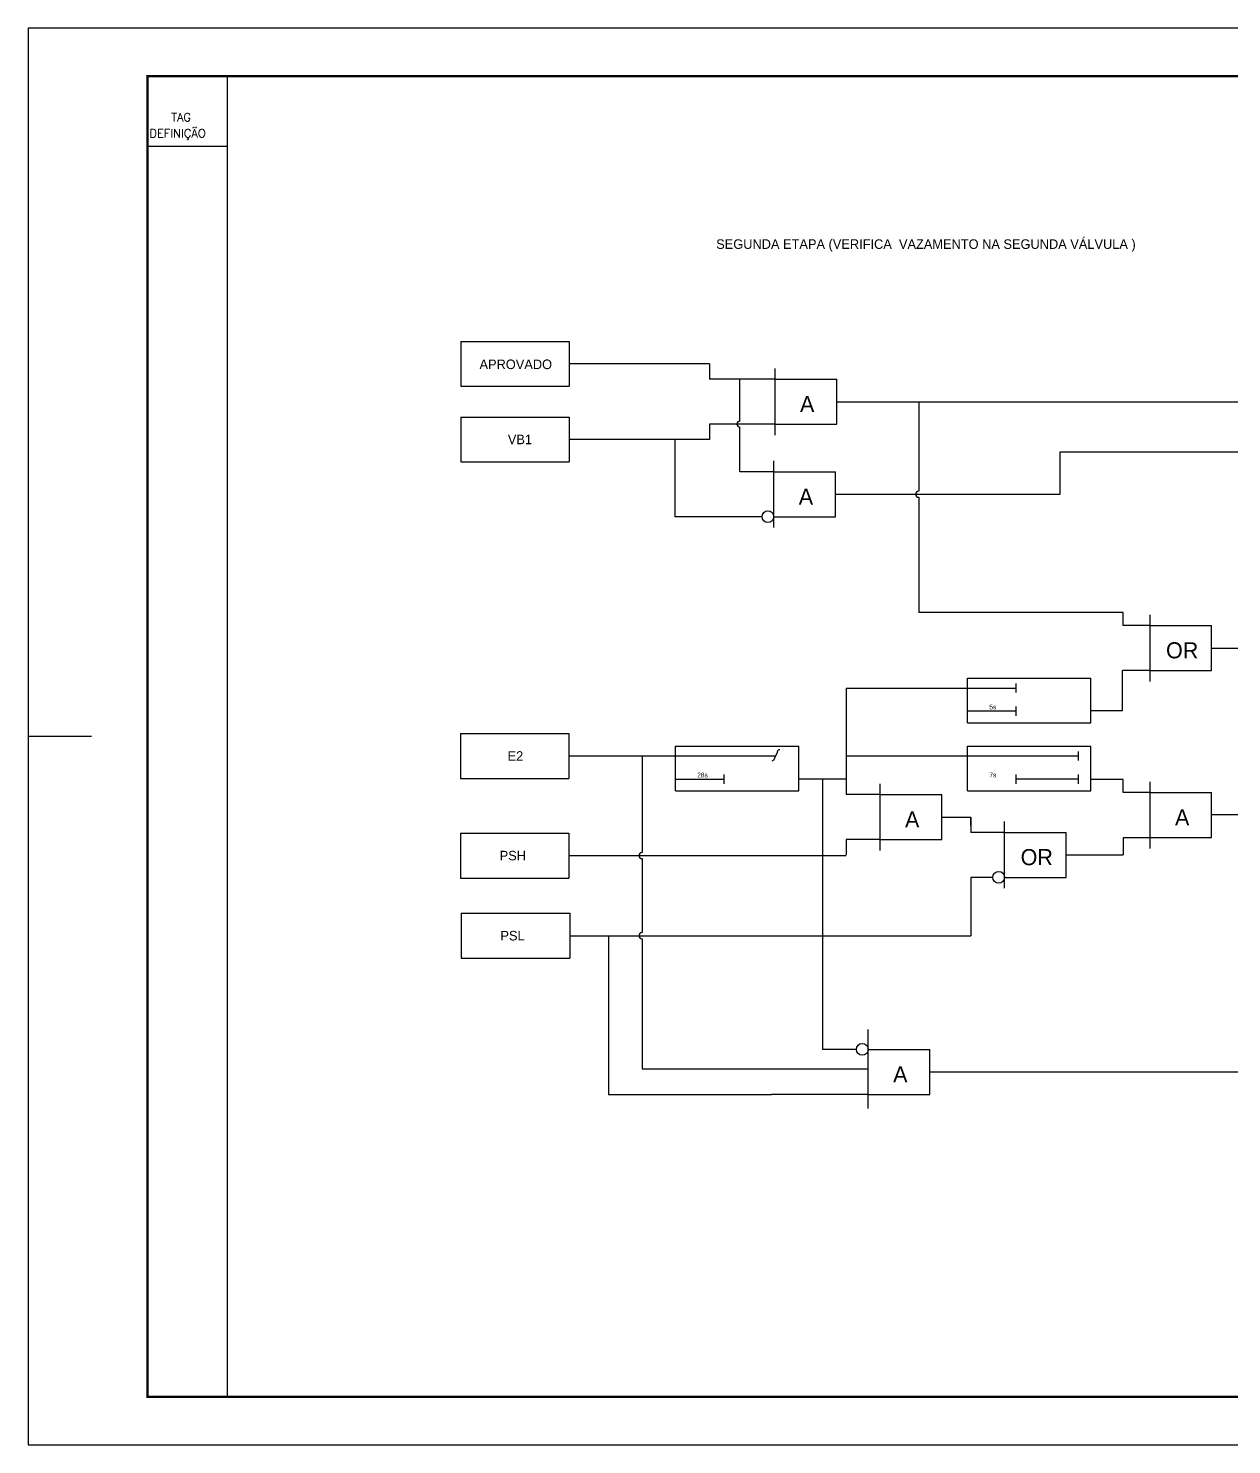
# Model space of a CAD drawing. Header units: feet. Extents: x -46890 to -45898, y -3252 to -1955.
# Drawn here: x -46316.3 to -46064.8, y -2251 to -1955.1 of the extents above; entities that cross this region are included whole.
import ezdxf

# ---------------------------------------------------------------- set-up
doc = ezdxf.new("R2010")
doc.units = ezdxf.units.FT
doc.header["$MEASUREMENT"] = 0
doc.linetypes.add('HIDDEN2', pattern=[0.1875, 0.125, -0.0625])
for name, color, linetype in [('62_FORMATO', 2, 'Continuous'), ('CAMPO', 7, 'Continuous'), ('Formulario', 7, 'Continuous')]:
    doc.layers.add(name, color=color, linetype=linetype)
doc.styles.add('ROMANS', font='romans.shx', dxfattribs={"height": 3})
doc.linetypes.add('FENCELINE1', pattern='A,0.25,-0.1,[133,ltypeshp.shx,S=0.1,R=0,X=-0.1,Y=0],-0.1,1', length=1.45)

msp = doc.modelspace()

# ---------------------------------------------------------------- linework, layer by layer
at = {"color": 7, "linetype": 'Continuous'}
for p, q in [((-46274.76, -1965.06), (-46274.76, -2241.08)), ((-46291.39, -1979.71), (-46274.76, -1979.71))]:
    msp.add_line(p, q, dxfattribs=at)
at = {"color": 7, "linetype": 'ByBlock'}
for p, q in [((-46225.94, -2020.51), (-46203.24, -2020.51)), ((-46160.23, -2040.08), (-46160.23, -2026.15)), ((-46225.94, -2029.88), (-46203.24, -2029.88)), ((-46160.23, -2028.43), (-46147.35, -2028.43)), ((-46147.35, -2037.8), (-46147.35, -2028.43)), ((-46225.94, -2036.31), (-46203.24, -2036.31)), ((-46160.23, -2037.8), (-46147.35, -2037.8)), ((-46225.94, -2045.68), (-46203.24, -2045.68)), ((-46160.5, -2059.42), (-46160.5, -2045.49)), ((-46160.5, -2047.76), (-46147.62, -2047.76)), ((-46147.62, -2057.14), (-46147.62, -2047.76)), ((-46160.5, -2057.14), (-46147.62, -2057.14)), ((-46081.86, -2091.56), (-46081.86, -2077.63)), ((-46081.86, -2079.91), (-46068.98, -2079.91)), ((-46068.98, -2089.28), (-46068.98, -2079.91)), ((-46081.86, -2089.28), (-46068.98, -2089.28)), ((-46119.98, -2090.86), (-46094.21, -2090.86)), ((-46119.98, -2100.24), (-46119.98, -2090.86)), ((-46094.21, -2100.24), (-46094.21, -2090.86)), ((-46119.98, -2100.24), (-46094.21, -2100.24)), ((-46226, -2102.45), (-46203.3, -2102.45)), ((-46181.04, -2105.06), (-46155.27, -2105.06)), ((-46181.04, -2114.44), (-46181.04, -2105.06)), ((-46155.27, -2114.44), (-46155.27, -2105.06)), ((-46119.98, -2105.06), (-46094.21, -2105.06)), ((-46119.98, -2114.44), (-46119.98, -2105.06)), ((-46094.21, -2114.44), (-46094.21, -2105.06)), ((-46226, -2111.83), (-46203.3, -2111.83)), ((-46138.28, -2126.87), (-46138.28, -2112.93)), ((-46081.86, -2126.44), (-46081.86, -2112.51)), ((-46181.04, -2114.44), (-46155.27, -2114.44)), ((-46138.28, -2115.21), (-46125.4, -2115.21)), ((-46125.4, -2124.59), (-46125.4, -2115.21)), ((-46119.98, -2114.44), (-46094.21, -2114.44)), ((-46081.86, -2114.79), (-46068.98, -2114.79)), ((-46068.98, -2124.16), (-46068.98, -2114.79)), ((-46112.25, -2134.78), (-46112.25, -2120.85)), ((-46226, -2123.27), (-46203.3, -2123.27)), ((-46138.28, -2124.59), (-46125.4, -2124.59)), ((-46112.25, -2123.13), (-46099.37, -2123.13)), ((-46099.37, -2132.5), (-46099.37, -2123.13)), ((-46081.86, -2124.16), (-46068.98, -2124.16)), ((-46226, -2132.64), (-46203.3, -2132.64)), ((-46112.25, -2132.5), (-46099.37, -2132.5)), ((-46225.83, -2140.01), (-46203.13, -2140.01)), ((-46225.83, -2149.38), (-46203.13, -2149.38)), ((-46140.77, -2180.78), (-46140.77, -2164.3)), ((-46140.77, -2168.49), (-46127.88, -2168.49)), ((-46127.88, -2177.86), (-46127.88, -2168.49)), ((-46140.77, -2177.86), (-46127.88, -2177.86))]:
    msp.add_line(p, q, dxfattribs=at)
at = {"layer": '62_FORMATO', "color": 7, "linetype": 'Continuous'}
msp.add_lwpolyline([(-46316.31, -2251.05), (-45897.78, -2251.05), (-45897.78, -1955.09), (-46316.31, -1955.09), (-46316.31, -2251.05)], dxfattribs=at)
at = {"layer": '62_FORMATO', "color": 7, "const_width": 0.498}
msp.add_lwpolyline([(-45907.75, -1965.06), (-46291.39, -1965.06), (-46291.39, -2241.08), (-45907.75, -2241.08)], close=True, dxfattribs=at)
at = {"layer": 'CAMPO', "color": 7, "linetype": 'ByBlock', "ltscale": 2}
for p, q in [((-46225.94, -2020.51), (-46225.94, -2029.88)), ((-46203.24, -2020.51), (-46203.24, -2029.88)), ((-46173.93, -2025.2), (-46203.24, -2025.2)), ((-46173.93, -2025.2), (-46173.93, -2028.43)), ((-46160.23, -2028.43), (-46173.93, -2028.43)), ((-46167.56, -2037.16), (-46167.56, -2028.43)), ((-46147.35, -2033.11), (-46048.59, -2033.11)), ((-46130.2, -2033.11), (-46130.2, -2051.82)), ((-46225.94, -2036.31), (-46225.94, -2045.68)), ((-46203.24, -2036.31), (-46203.24, -2045.68)), ((-46160.23, -2037.8), (-46173.93, -2037.8)), ((-46173.93, -2037.8), (-46173.93, -2041.03)), ((-46167.56, -2047.76), (-46167.56, -2038.43)), ((-46173.93, -2041.03), (-46203.24, -2040.99)), ((-46100.65, -2052.45), (-46100.65, -2043.6)), ((-46100.65, -2043.6), (-46047.97, -2043.6)), ((-46160.5, -2047.76), (-46167.56, -2047.76)), ((-46147.62, -2052.45), (-46100.65, -2052.45)), ((-46130.2, -2053.08), (-46130.2, -2077.16)), ((-46167.56, -2057.14), (-46171.37, -2057.14)), ((-46162.96, -2057.14), (-46167.56, -2057.14)), ((-46087.49, -2077.16), (-46130.2, -2077.16)), ((-46087.49, -2079.91), (-46087.49, -2077.16)), ((-46081.86, -2079.91), (-46087.49, -2079.91)), ((-46068.98, -2084.6), (-46029.86, -2084.6)), ((-46081.86, -2089.28), (-46087.59, -2089.28)), ((-46119.98, -2100.24), (-46119.98, -2090.86)), ((-46119.98, -2090.86), (-46119.98, -2090.86)), ((-46109.88, -2091.97), (-46109.88, -2093.91)), ((-46145.35, -2092.94), (-46145.35, -2111.99)), ((-46145.35, -2092.94), (-46109.88, -2092.94)), ((-46094.21, -2092.94), (-46094.21, -2092.94)), ((-46109.88, -2097.79), (-46119.98, -2097.79)), ((-46109.88, -2096.81), (-46109.88, -2098.76)), ((-46094.21, -2097.63), (-46087.59, -2097.63)), ((-46119.98, -2100.24), (-46119.98, -2100.24)), ((-46226, -2102.45), (-46226, -2111.83)), ((-46203.3, -2102.45), (-46203.3, -2111.83)), ((-46203.3, -2107.14), (-46160.08, -2107.14)), ((-46181.04, -2114.44), (-46181.04, -2105.06)), ((-46181.04, -2105.06), (-46181.04, -2105.06)), ((-46145.35, -2107.14), (-46096.89, -2107.14)), ((-46119.98, -2114.44), (-46119.98, -2105.06)), ((-46119.98, -2105.06), (-46119.98, -2105.06)), ((-46096.89, -2106.17), (-46096.89, -2108.11)), ((-46181.04, -2111.99), (-46170.94, -2111.99)), ((-46170.94, -2111.01), (-46170.94, -2112.96)), ((-46145.35, -2111.99), (-46155.27, -2111.99)), ((-46145.35, -2111.99), (-46145.35, -2115.21)), ((-46109.88, -2111.01), (-46109.88, -2112.96)), ((-46096.89, -2111.99), (-46109.88, -2111.99)), ((-46096.89, -2111.01), (-46096.89, -2112.96)), ((-46087.49, -2112.04), (-46094.21, -2112.04)), ((-46087.49, -2114.79), (-46087.49, -2112.04)), ((-46181.04, -2114.44), (-46181.04, -2114.44)), ((-46138.28, -2115.21), (-46145.35, -2115.21)), ((-46119.98, -2114.44), (-46119.98, -2114.44)), ((-46081.86, -2114.79), (-46087.49, -2114.79)), ((-46125.4, -2119.9), (-46119.32, -2119.9)), ((-46119.32, -2121.66), (-46119.32, -2119.9)), ((-46119.32, -2119.9), (-46119.32, -2123.13)), ((-46047.97, -2119.47), (-46068.98, -2119.47)), ((-46226, -2123.27), (-46226, -2132.64)), ((-46203.3, -2123.27), (-46203.3, -2132.64)), ((-46138.28, -2124.59), (-46145.35, -2124.59)), ((-46145.35, -2124.59), (-46145.35, -2127.81)), ((-46112.25, -2123.13), (-46119.32, -2123.13)), ((-46081.86, -2124.26), (-46087.49, -2124.26)), ((-46087.49, -2124.26), (-46087.49, -2127.81)), ((-46099.37, -2127.81), (-46087.49, -2127.81)), ((-46203.3, -2127.96), (-46145.35, -2127.96)), ((-46119.32, -2132.5), (-46119.32, -2144.69)), ((-46114.72, -2132.5), (-46119.32, -2132.5)), ((-46225.83, -2140.01), (-46225.83, -2149.38)), ((-46203.13, -2140.01), (-46203.13, -2149.38)), ((-46203.13, -2144.69), (-46119.32, -2144.69))]:
    msp.add_line(p, q, dxfattribs=at)
at = {"layer": 'CAMPO', "linetype": 'ByBlock', "ltscale": 2}
for p, q in [((-46181.12, -2057.14), (-46181.12, -2041.03)), ((-46171.37, -2057.14), (-46181.12, -2057.14)), ((-46188.04, -2107.14), (-46188.04, -2127.32)), ((-46150.31, -2111.99), (-46150.31, -2168.49)), ((-46188.04, -2128.59), (-46188.04, -2144.06)), ((-46195.03, -2144.69), (-46195.03, -2177.86)), ((-46188.04, -2145.33), (-46188.04, -2172.54)), ((-46143.23, -2168.49), (-46150.31, -2168.49)), ((-46188.04, -2172.54), (-46140.77, -2172.54)), ((-46057.85, -2173.18), (-46127.88, -2173.18)), ((-46195.03, -2177.86), (-46160.97, -2177.86)), ((-46140.77, -2177.86), (-46160.97, -2177.86))]:
    msp.add_line(p, q, dxfattribs=at)
at = {"layer": 'CAMPO', "color": 7, "linetype": 'FENCELINE1', "ltscale": 2}
msp.add_line((-46087.59, -2097.63), (-46087.59, -2089.28), dxfattribs=at)
at = {"layer": 'CAMPO', "color": 7, "linetype": 'ByBlock', "ltscale": 2}
for centre in [(-46161.73, -2057.14), (-46113.48, -2132.5), (-46142, -2168.45)]:
    msp.add_circle(centre, 1.23, dxfattribs=at)
for centre in [(-46167.56, -2037.8), (-46130.2, -2052.45), (-46188.04, -2127.96), (-46188.04, -2144.69)]:
    msp.add_arc(centre, 0.634, 90, 270, dxfattribs=at)
msp.add_spline([(-46159.25, -2105.84), (-46159.58, -2105.9), (-46159.69, -2106.11), (-46160.59, -2108.07), (-46160.62, -2108.12), (-46160.91, -2108.2)], degree=3, dxfattribs=at)
at = {"layer": 'Formulario', "color": 7}
msp.add_lwpolyline([(-46303.11, -2103.07), (-46316.31, -2103.07)], dxfattribs=at)

# ---------------------------------------------------------------- texts
at = {"color": 7, "linetype": 'HIDDEN2', "style": 'ROMANS'}
for s, p in [('TAG', (-46286.42, -1974.54)), ('DEFINIÇÃO', (-46290.99, -1977.9))]:
    msp.add_text(s, height=1.75, dxfattribs=at).set_placement(p)
at = {"color": 7, "linetype": 'ByBlock', "char_height": 3.36, "width": 11.6654, "attachment_point": 5}
for s, insert in [('A', (-46153.52, -2033.6)), ('A', (-46153.78, -2052.94)), ('OR', (-46075.14, -2085.08)), ('A', (-46131.57, -2120.39)), ('A', (-46075.14, -2119.96)), ('OR', (-46105.53, -2128.3)), ('A', (-46134.05, -2173.66))]:
    msp.add_mtext(s, dxfattribs=dict(at, insert=insert))
at = {"layer": 'CAMPO', "color": 7, "linetype": 'ByBlock', "ltscale": 2}
for s, height, p in [('SEGUNDA ETAPA (VERIFICA  VAZAMENTO NA SEGUNDA VÁLVULA )', 2, (-46172.53, -2001.18)), ('APROVADO', 2, (-46222, -2026.3)), ('VB1', 2, (-46216.08, -2041.99)), ('5s', 1, (-46115.45, -2097.41)), ('E2', 2, (-46216.14, -2108.14)), ('28s', 1, (-46176.51, -2111.61)), ('7s', 1, (-46115.45, -2111.61)), ('PSH', 2, (-46217.79, -2128.96)), ('PSL', 2, (-46217.63, -2145.69))]:
    msp.add_text(s, height=height, dxfattribs=at).set_placement(p)

doc.saveas('drawing.dxf')
